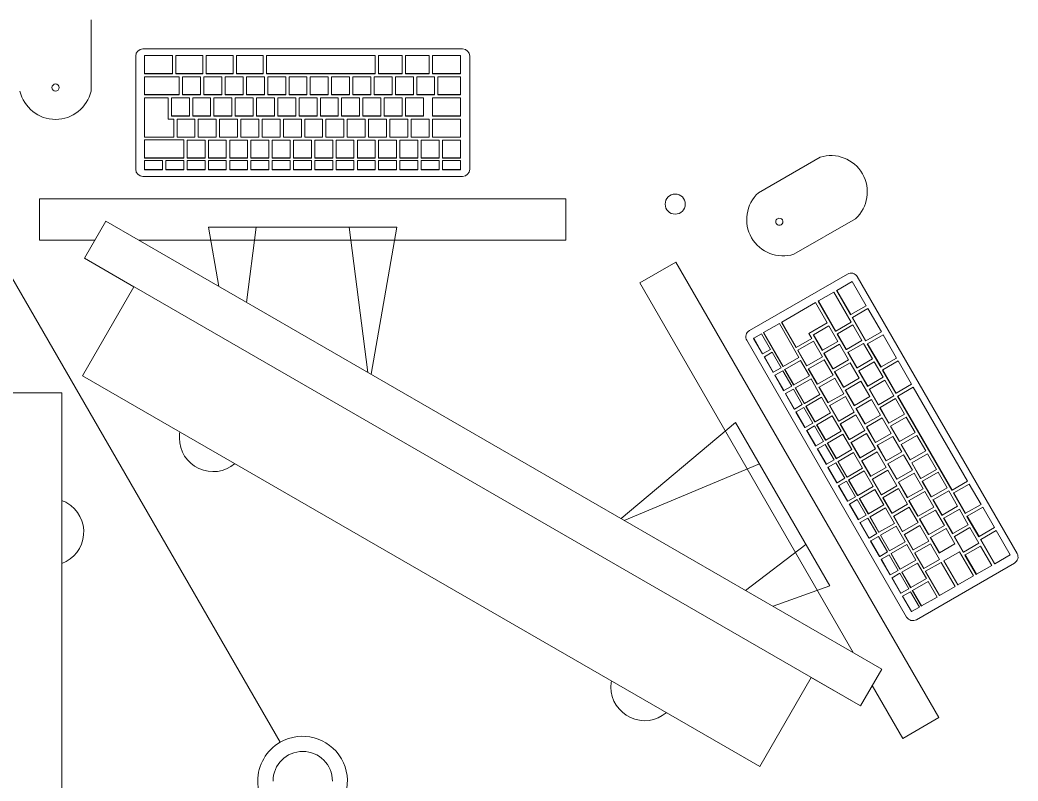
# Model space of a CAD drawing. Header units: millimetres. Extents: x 155927 to 326028, y -36033 to 97293.
# Drawn here: x 185258 to 186149, y 18002 to 18682 of the extents above; entities that cross this region are included whole.
import ezdxf

# ---------------------------------------------------------------- set-up
doc = ezdxf.new("R2010")
doc.units = ezdxf.units.MM
doc.header["$MEASUREMENT"] = 0
for name, color, linetype, lineweight in [('A-GENM', 8, 'CONTINUOUS', 9), ('E-ELEC-EQPM', 8, 'CONTINUOUS', 9), ('I-FURN', 8, 'CONTINUOUS', 9)]:
    doc.layers.add(name, color=color, linetype=linetype, lineweight=lineweight)

msp = doc.modelspace()

# ---------------------------------------------------------------- linework, layer by layer
at = {"layer": 'A-GENM'}
for p, q in [((185321.51, 18618.48), (185321.51, 18681.98)), ((185653.27, 18656.1), (185367.74, 18656.1)), ((185361.39, 18649.75), (185361.39, 18548.59)), ((185394.27, 18650.11), (185369.27, 18650.11)), ((185369.27, 18650.11), (185369.27, 18634.17)), ((185394.27, 18634.17), (185394.27, 18650.11)), ((185421.27, 18650.11), (185397.27, 18650.11)), ((185397.27, 18650.11), (185397.27, 18634.17)), ((185421.27, 18634.17), (185421.27, 18650.11)), ((185448.27, 18650.11), (185424.27, 18650.11)), ((185424.27, 18650.11), (185424.27, 18634.17)), ((185448.27, 18634.17), (185448.27, 18650.11)), ((185475.27, 18650.11), (185451.27, 18650.11)), ((185451.27, 18650.11), (185451.27, 18634.17)), ((185475.27, 18634.17), (185475.27, 18650.11)), ((185478.27, 18650.11), (185478.27, 18634.17)), ((185575.27, 18650.11), (185478.27, 18650.11)), ((185575.27, 18634.17), (185575.27, 18650.11)), ((185578.27, 18650.11), (185578.27, 18634.17)), ((185599.27, 18650.11), (185578.27, 18650.11)), ((185599.27, 18634.17), (185599.27, 18650.11)), ((185602.27, 18650.11), (185602.27, 18634.17)), ((185623.27, 18650.11), (185602.27, 18650.11)), ((185623.27, 18634.17), (185623.27, 18650.11)), ((185626.27, 18650.11), (185626.27, 18634.17)), ((185651.27, 18650.11), (185626.27, 18650.11)), ((185651.27, 18634.17), (185651.27, 18650.11)), ((185659.62, 18548.59), (185659.62, 18649.75)), ((185369.27, 18634.17), (185394.27, 18634.17)), ((185369.27, 18633.89), (185369.27, 18634.17)), ((185394.27, 18633.89), (185369.27, 18633.89)), ((185369.27, 18631.2), (185369.27, 18615.24)), ((185400.27, 18631.2), (185369.27, 18631.2)), ((185394.27, 18633.89), (185394.27, 18634.17)), ((185397.27, 18634.17), (185421.27, 18634.17)), ((185397.27, 18633.89), (185397.27, 18634.17)), ((185421.27, 18633.89), (185397.27, 18633.89)), ((185400.27, 18615.24), (185400.27, 18631.2)), ((185403.27, 18631.2), (185403.27, 18615.24)), ((185419.27, 18631.2), (185403.27, 18631.2)), ((185419.27, 18615.24), (185419.27, 18631.2)), ((185421.27, 18633.89), (185421.27, 18634.17)), ((185422.27, 18631.2), (185422.27, 18615.24)), ((185438.27, 18631.2), (185422.27, 18631.2)), ((185424.27, 18634.17), (185448.27, 18634.17)), ((185424.27, 18633.89), (185424.27, 18634.17)), ((185448.27, 18633.89), (185424.27, 18633.89)), ((185438.27, 18615.24), (185438.27, 18631.2)), ((185441.27, 18631.2), (185441.27, 18615.24)), ((185457.27, 18631.2), (185441.27, 18631.2)), ((185448.27, 18633.89), (185448.27, 18634.17)), ((185451.27, 18634.17), (185475.27, 18634.17)), ((185451.27, 18633.89), (185451.27, 18634.17)), ((185475.27, 18633.89), (185451.27, 18633.89)), ((185457.27, 18615.24), (185457.27, 18631.2)), ((185460.27, 18631.2), (185460.27, 18615.24)), ((185476.27, 18631.2), (185460.27, 18631.2)), ((185475.27, 18633.89), (185475.27, 18634.17)), ((185476.27, 18615.24), (185476.27, 18631.2)), ((185478.27, 18634.17), (185575.27, 18634.17)), ((185478.27, 18633.89), (185478.27, 18634.17)), ((185575.27, 18633.89), (185478.27, 18633.89)), ((185479.27, 18631.2), (185479.27, 18615.24)), ((185495.27, 18631.2), (185479.27, 18631.2)), ((185495.27, 18615.24), (185495.27, 18631.2)), ((185498.27, 18631.2), (185498.27, 18615.24)), ((185514.27, 18631.2), (185498.27, 18631.2)), ((185514.27, 18615.24), (185514.27, 18631.2)), ((185517.27, 18631.2), (185517.27, 18615.24)), ((185533.27, 18631.2), (185517.27, 18631.2)), ((185533.27, 18615.24), (185533.27, 18631.2)), ((185536.27, 18631.2), (185536.27, 18615.24)), ((185552.27, 18631.2), (185536.27, 18631.2)), ((185552.27, 18615.24), (185552.27, 18631.2)), ((185555.27, 18631.2), (185555.27, 18615.24)), ((185571.27, 18631.2), (185555.27, 18631.2)), ((185571.27, 18615.24), (185571.27, 18631.2)), ((185574.27, 18631.2), (185574.27, 18615.24)), ((185590.27, 18631.2), (185574.27, 18631.2)), ((185575.27, 18633.89), (185575.27, 18634.17)), ((185578.27, 18634.17), (185599.27, 18634.17)), ((185578.27, 18633.89), (185578.27, 18634.17)), ((185599.27, 18633.89), (185578.27, 18633.89)), ((185590.27, 18615.24), (185590.27, 18631.2)), ((185593.27, 18631.2), (185593.27, 18615.24)), ((185609.27, 18631.2), (185593.27, 18631.2)), ((185599.27, 18633.89), (185599.27, 18634.17)), ((185602.27, 18634.17), (185623.27, 18634.17)), ((185602.27, 18633.89), (185602.27, 18634.17)), ((185623.27, 18633.89), (185602.27, 18633.89)), ((185609.27, 18615.24), (185609.27, 18631.2)), ((185612.27, 18631.2), (185612.27, 18615.24)), ((185628.27, 18631.2), (185612.27, 18631.2)), ((185623.27, 18633.89), (185623.27, 18634.17)), ((185626.27, 18634.17), (185651.27, 18634.17)), ((185626.27, 18633.89), (185626.27, 18634.17)), ((185651.27, 18633.89), (185626.27, 18633.89)), ((185628.27, 18615.24), (185628.27, 18631.2)), ((185631.27, 18631.18), (185631.27, 18615.24)), ((185651.27, 18631.18), (185631.27, 18631.18)), ((185651.27, 18633.89), (185651.27, 18634.17)), ((185651.27, 18615.24), (185651.27, 18631.18)), ((185369.27, 18615.24), (185400.27, 18615.24)), ((185369.27, 18614.97), (185369.27, 18615.24)), ((185400.27, 18614.97), (185369.27, 18614.97)), ((185390.27, 18612.28), (185369.27, 18612.28)), ((185369.27, 18612.28), (185369.27, 18577.39)), ((185390.27, 18593.35), (185390.27, 18612.28)), ((185393.27, 18612.28), (185393.27, 18596.32)), ((185409.27, 18612.28), (185393.27, 18612.28)), ((185400.27, 18614.97), (185400.27, 18615.24)), ((185403.27, 18615.24), (185419.27, 18615.24)), ((185403.27, 18614.97), (185403.27, 18615.24)), ((185419.27, 18614.97), (185403.27, 18614.97)), ((185409.27, 18596.32), (185409.27, 18612.28)), ((185412.27, 18612.28), (185412.27, 18596.32)), ((185428.27, 18612.28), (185412.27, 18612.28)), ((185419.27, 18614.97), (185419.27, 18615.24)), ((185422.27, 18615.24), (185438.27, 18615.24)), ((185422.27, 18614.97), (185422.27, 18615.24)), ((185438.27, 18614.97), (185422.27, 18614.97)), ((185428.27, 18596.32), (185428.27, 18612.28)), ((185431.27, 18612.28), (185431.27, 18596.32)), ((185447.27, 18612.28), (185431.27, 18612.28)), ((185438.27, 18614.97), (185438.27, 18615.24)), ((185441.27, 18615.24), (185457.27, 18615.24)), ((185441.27, 18614.97), (185441.27, 18615.24)), ((185457.27, 18614.97), (185441.27, 18614.97)), ((185447.27, 18596.32), (185447.27, 18612.28)), ((185450.27, 18612.28), (185450.27, 18596.32)), ((185466.27, 18612.28), (185450.27, 18612.28)), ((185457.27, 18614.97), (185457.27, 18615.24)), ((185460.27, 18615.24), (185476.27, 18615.24)), ((185460.27, 18614.97), (185460.27, 18615.24)), ((185476.27, 18614.97), (185460.27, 18614.97)), ((185466.27, 18596.32), (185466.27, 18612.28)), ((185469.27, 18612.28), (185469.27, 18596.32)), ((185485.27, 18612.28), (185469.27, 18612.28)), ((185476.27, 18614.97), (185476.27, 18615.24)), ((185479.27, 18615.24), (185495.27, 18615.24)), ((185479.27, 18614.97), (185479.27, 18615.24)), ((185495.27, 18614.97), (185479.27, 18614.97)), ((185485.27, 18596.32), (185485.27, 18612.28)), ((185488.27, 18612.28), (185488.27, 18596.32)), ((185504.27, 18612.28), (185488.27, 18612.28)), ((185495.27, 18614.97), (185495.27, 18615.24)), ((185498.27, 18615.24), (185514.27, 18615.24)), ((185498.27, 18614.97), (185498.27, 18615.24)), ((185514.27, 18614.97), (185498.27, 18614.97)), ((185504.27, 18596.32), (185504.27, 18612.28)), ((185507.27, 18612.28), (185507.27, 18596.32)), ((185523.27, 18612.28), (185507.27, 18612.28)), ((185514.27, 18614.97), (185514.27, 18615.24)), ((185517.27, 18615.24), (185533.27, 18615.24)), ((185517.27, 18614.97), (185517.27, 18615.24)), ((185533.27, 18614.97), (185517.27, 18614.97)), ((185523.27, 18596.32), (185523.27, 18612.28)), ((185526.27, 18612.28), (185526.27, 18596.32)), ((185542.27, 18612.28), (185526.27, 18612.28)), ((185533.27, 18614.97), (185533.27, 18615.24)), ((185536.27, 18615.24), (185552.27, 18615.24)), ((185536.27, 18614.97), (185536.27, 18615.24)), ((185552.27, 18614.97), (185536.27, 18614.97)), ((185542.27, 18596.32), (185542.27, 18612.28)), ((185545.27, 18612.28), (185545.27, 18596.32)), ((185561.27, 18612.28), (185545.27, 18612.28)), ((185552.27, 18614.97), (185552.27, 18615.24)), ((185555.27, 18615.24), (185571.27, 18615.24)), ((185555.27, 18614.97), (185555.27, 18615.24)), ((185571.27, 18614.97), (185555.27, 18614.97)), ((185561.27, 18596.32), (185561.27, 18612.28)), ((185564.27, 18612.28), (185564.27, 18596.32)), ((185580.27, 18612.28), (185564.27, 18612.28)), ((185571.27, 18614.97), (185571.27, 18615.24)), ((185574.27, 18615.24), (185590.27, 18615.24)), ((185574.27, 18614.97), (185574.27, 18615.24)), ((185590.27, 18614.97), (185574.27, 18614.97)), ((185580.27, 18596.32), (185580.27, 18612.28)), ((185583.27, 18612.28), (185583.27, 18596.32)), ((185599.27, 18612.28), (185583.27, 18612.28)), ((185590.27, 18614.97), (185590.27, 18615.24)), ((185593.27, 18615.24), (185609.27, 18615.24)), ((185593.27, 18614.97), (185593.27, 18615.24)), ((185609.27, 18614.97), (185593.27, 18614.97)), ((185599.27, 18596.32), (185599.27, 18612.28)), ((185602.27, 18612.28), (185602.27, 18596.32)), ((185618.27, 18612.28), (185602.27, 18612.28)), ((185609.27, 18614.97), (185609.27, 18615.24)), ((185612.27, 18615.24), (185628.27, 18615.24)), ((185612.27, 18614.97), (185612.27, 18615.24)), ((185628.27, 18614.97), (185612.27, 18614.97)), ((185618.27, 18596.32), (185618.27, 18612.28)), ((185626.27, 18612.26), (185626.27, 18596.32)), ((185651.27, 18612.26), (185626.27, 18612.26)), ((185628.27, 18614.97), (185628.27, 18615.24)), ((185631.27, 18615.24), (185651.27, 18615.24)), ((185631.27, 18614.97), (185631.27, 18615.24)), ((185651.27, 18614.97), (185631.27, 18614.97)), ((185651.27, 18614.97), (185651.27, 18615.24)), ((185651.27, 18596.32), (185651.27, 18612.26)), ((185395.27, 18593.35), (185390.27, 18593.35)), ((185393.27, 18596.32), (185409.27, 18596.32)), ((185393.27, 18596.04), (185393.27, 18596.32)), ((185409.27, 18596.04), (185393.27, 18596.04)), ((185395.27, 18577.39), (185395.27, 18593.35)), ((185398.27, 18593.35), (185398.27, 18577.39)), ((185414.27, 18593.35), (185398.27, 18593.35)), ((185409.27, 18596.04), (185409.27, 18596.32)), ((185412.27, 18596.32), (185428.27, 18596.32)), ((185412.27, 18596.04), (185412.27, 18596.32)), ((185428.27, 18596.04), (185412.27, 18596.04)), ((185414.27, 18577.39), (185414.27, 18593.35)), ((185417.27, 18593.35), (185417.27, 18577.39)), ((185433.27, 18593.35), (185417.27, 18593.35)), ((185428.27, 18596.04), (185428.27, 18596.32)), ((185431.27, 18596.32), (185447.27, 18596.32)), ((185431.27, 18596.04), (185431.27, 18596.32)), ((185447.27, 18596.04), (185431.27, 18596.04)), ((185433.27, 18577.39), (185433.27, 18593.35)), ((185436.27, 18593.35), (185436.27, 18577.39)), ((185452.27, 18593.35), (185436.27, 18593.35)), ((185447.27, 18596.04), (185447.27, 18596.32)), ((185450.27, 18596.32), (185466.27, 18596.32)), ((185450.27, 18596.04), (185450.27, 18596.32)), ((185466.27, 18596.04), (185450.27, 18596.04)), ((185452.27, 18577.39), (185452.27, 18593.35)), ((185455.27, 18593.35), (185455.27, 18577.39)), ((185471.27, 18593.35), (185455.27, 18593.35)), ((185466.27, 18596.04), (185466.27, 18596.32)), ((185469.27, 18596.32), (185485.27, 18596.32)), ((185469.27, 18596.04), (185469.27, 18596.32)), ((185485.27, 18596.04), (185469.27, 18596.04)), ((185471.27, 18577.39), (185471.27, 18593.35)), ((185474.27, 18593.35), (185474.27, 18577.39)), ((185490.27, 18593.35), (185474.27, 18593.35)), ((185485.27, 18596.04), (185485.27, 18596.32)), ((185488.27, 18596.32), (185504.27, 18596.32)), ((185488.27, 18596.04), (185488.27, 18596.32)), ((185504.27, 18596.04), (185488.27, 18596.04)), ((185490.27, 18577.39), (185490.27, 18593.35)), ((185493.27, 18593.35), (185493.27, 18577.39)), ((185509.27, 18593.35), (185493.27, 18593.35)), ((185504.27, 18596.04), (185504.27, 18596.32)), ((185507.27, 18596.32), (185523.27, 18596.32)), ((185507.27, 18596.04), (185507.27, 18596.32)), ((185523.27, 18596.04), (185507.27, 18596.04)), ((185509.27, 18577.39), (185509.27, 18593.35)), ((185512.27, 18593.35), (185512.27, 18577.39)), ((185528.27, 18593.35), (185512.27, 18593.35)), ((185523.27, 18596.04), (185523.27, 18596.32)), ((185526.27, 18596.32), (185542.27, 18596.32)), ((185526.27, 18596.04), (185526.27, 18596.32)), ((185542.27, 18596.04), (185526.27, 18596.04)), ((185528.27, 18577.39), (185528.27, 18593.35)), ((185531.27, 18593.35), (185531.27, 18577.39)), ((185547.27, 18593.35), (185531.27, 18593.35)), ((185542.27, 18596.04), (185542.27, 18596.32)), ((185545.27, 18596.32), (185561.27, 18596.32)), ((185545.27, 18596.04), (185545.27, 18596.32)), ((185561.27, 18596.04), (185545.27, 18596.04)), ((185547.27, 18577.39), (185547.27, 18593.35)), ((185550.27, 18593.35), (185550.27, 18577.39)), ((185566.27, 18593.35), (185550.27, 18593.35)), ((185561.27, 18596.04), (185561.27, 18596.32)), ((185564.27, 18596.32), (185580.27, 18596.32)), ((185564.27, 18596.04), (185564.27, 18596.32)), ((185580.27, 18596.04), (185564.27, 18596.04)), ((185566.27, 18577.39), (185566.27, 18593.35)), ((185569.27, 18593.35), (185569.27, 18577.39)), ((185585.27, 18593.35), (185569.27, 18593.35)), ((185580.27, 18596.04), (185580.27, 18596.32)), ((185583.27, 18596.32), (185599.27, 18596.32)), ((185583.27, 18596.04), (185583.27, 18596.32)), ((185599.27, 18596.04), (185583.27, 18596.04)), ((185585.27, 18577.39), (185585.27, 18593.35)), ((185588.27, 18593.35), (185588.27, 18577.39)), ((185604.27, 18593.35), (185588.27, 18593.35)), ((185599.27, 18596.04), (185599.27, 18596.32)), ((185602.27, 18596.32), (185618.27, 18596.32)), ((185602.27, 18596.04), (185602.27, 18596.32)), ((185618.27, 18596.04), (185602.27, 18596.04)), ((185604.27, 18577.39), (185604.27, 18593.35)), ((185607.27, 18593.35), (185607.27, 18577.39)), ((185623.27, 18593.35), (185607.27, 18593.35)), ((185618.27, 18596.04), (185618.27, 18596.32)), ((185623.27, 18577.39), (185623.27, 18593.35)), ((185626.27, 18596.32), (185651.27, 18596.32)), ((185626.27, 18596.04), (185626.27, 18596.32)), ((185651.27, 18596.04), (185626.27, 18596.04)), ((185626.27, 18593.33), (185626.27, 18577.39)), ((185651.27, 18593.33), (185626.27, 18593.33)), ((185651.27, 18596.04), (185651.27, 18596.32)), ((185651.27, 18577.39), (185651.27, 18593.33)), ((185369.27, 18577.39), (185395.27, 18577.39)), ((185369.27, 18577.11), (185369.27, 18577.39)), ((185395.27, 18577.11), (185369.27, 18577.11)), ((185404.27, 18574.98), (185369.27, 18574.98)), ((185369.27, 18574.98), (185369.27, 18558.74)), ((185395.27, 18577.11), (185395.27, 18577.39)), ((185398.27, 18577.39), (185414.27, 18577.39)), ((185398.27, 18577.11), (185398.27, 18577.39)), ((185414.27, 18577.11), (185398.27, 18577.11)), ((185404.27, 18558.74), (185404.27, 18574.98)), ((185407.27, 18574.7), (185407.27, 18558.74)), ((185423.27, 18574.7), (185407.27, 18574.7)), ((185414.27, 18577.11), (185414.27, 18577.39)), ((185417.27, 18577.39), (185433.27, 18577.39)), ((185417.27, 18577.11), (185417.27, 18577.39)), ((185433.27, 18577.11), (185417.27, 18577.11)), ((185423.27, 18558.74), (185423.27, 18574.7)), ((185426.27, 18574.7), (185426.27, 18558.74)), ((185442.27, 18574.7), (185426.27, 18574.7)), ((185433.27, 18577.11), (185433.27, 18577.39)), ((185436.27, 18577.39), (185452.27, 18577.39)), ((185436.27, 18577.11), (185436.27, 18577.39)), ((185452.27, 18577.11), (185436.27, 18577.11)), ((185442.27, 18558.74), (185442.27, 18574.7)), ((185445.27, 18574.7), (185445.27, 18558.74)), ((185461.27, 18574.7), (185445.27, 18574.7)), ((185452.27, 18577.11), (185452.27, 18577.39)), ((185455.27, 18577.39), (185471.27, 18577.39)), ((185455.27, 18577.11), (185455.27, 18577.39)), ((185471.27, 18577.11), (185455.27, 18577.11)), ((185461.27, 18558.74), (185461.27, 18574.7)), ((185464.27, 18574.7), (185464.27, 18558.74)), ((185480.27, 18574.7), (185464.27, 18574.7)), ((185471.27, 18577.11), (185471.27, 18577.39)), ((185474.27, 18577.39), (185490.27, 18577.39)), ((185474.27, 18577.11), (185474.27, 18577.39)), ((185490.27, 18577.11), (185474.27, 18577.11)), ((185480.27, 18558.74), (185480.27, 18574.7)), ((185483.27, 18574.7), (185483.27, 18558.74)), ((185499.27, 18574.7), (185483.27, 18574.7)), ((185490.27, 18577.11), (185490.27, 18577.39)), ((185493.27, 18577.39), (185509.27, 18577.39)), ((185493.27, 18577.11), (185493.27, 18577.39)), ((185509.27, 18577.11), (185493.27, 18577.11)), ((185499.27, 18558.74), (185499.27, 18574.7)), ((185502.27, 18574.7), (185502.27, 18558.74)), ((185518.27, 18574.7), (185502.27, 18574.7)), ((185509.27, 18577.11), (185509.27, 18577.39)), ((185512.27, 18577.39), (185528.27, 18577.39)), ((185512.27, 18577.11), (185512.27, 18577.39)), ((185528.27, 18577.11), (185512.27, 18577.11)), ((185518.27, 18558.74), (185518.27, 18574.7)), ((185521.27, 18574.7), (185521.27, 18558.74)), ((185537.27, 18574.7), (185521.27, 18574.7)), ((185528.27, 18577.11), (185528.27, 18577.39)), ((185531.27, 18577.39), (185547.27, 18577.39)), ((185531.27, 18577.11), (185531.27, 18577.39)), ((185547.27, 18577.11), (185531.27, 18577.11)), ((185537.27, 18558.74), (185537.27, 18574.7)), ((185540.27, 18574.7), (185540.27, 18558.74)), ((185556.27, 18574.7), (185540.27, 18574.7)), ((185547.27, 18577.11), (185547.27, 18577.39)), ((185550.27, 18577.39), (185566.27, 18577.39)), ((185550.27, 18577.11), (185550.27, 18577.39)), ((185566.27, 18577.11), (185550.27, 18577.11)), ((185556.27, 18558.74), (185556.27, 18574.7)), ((185559.27, 18574.7), (185559.27, 18558.74)), ((185575.27, 18574.7), (185559.27, 18574.7)), ((185566.27, 18577.11), (185566.27, 18577.39)), ((185569.27, 18577.39), (185585.27, 18577.39)), ((185569.27, 18577.11), (185569.27, 18577.39)), ((185585.27, 18577.11), (185569.27, 18577.11)), ((185575.27, 18558.74), (185575.27, 18574.7)), ((185578.27, 18574.7), (185578.27, 18558.74)), ((185594.27, 18574.7), (185578.27, 18574.7)), ((185585.27, 18577.11), (185585.27, 18577.39)), ((185588.27, 18577.39), (185604.27, 18577.39)), ((185588.27, 18577.11), (185588.27, 18577.39)), ((185604.27, 18577.11), (185588.27, 18577.11)), ((185594.27, 18558.74), (185594.27, 18574.7)), ((185597.27, 18574.7), (185597.27, 18558.74)), ((185613.27, 18574.7), (185597.27, 18574.7)), ((185604.27, 18577.11), (185604.27, 18577.39)), ((185607.27, 18577.39), (185623.27, 18577.39)), ((185607.27, 18577.11), (185607.27, 18577.39)), ((185623.27, 18577.11), (185607.27, 18577.11)), ((185613.27, 18558.74), (185613.27, 18574.7)), ((185616.27, 18574.7), (185616.27, 18558.74)), ((185632.27, 18574.7), (185616.27, 18574.7)), ((185623.27, 18577.11), (185623.27, 18577.39)), ((185626.27, 18577.39), (185651.27, 18577.39)), ((185626.27, 18577.11), (185626.27, 18577.39)), ((185651.27, 18577.11), (185626.27, 18577.11)), ((185632.27, 18558.74), (185632.27, 18574.7)), ((185635.27, 18574.7), (185635.27, 18558.74)), ((185651.27, 18574.7), (185635.27, 18574.7)), ((185651.27, 18577.11), (185651.27, 18577.39)), ((185651.27, 18558.74), (185651.27, 18574.7)), ((185369.27, 18558.74), (185404.27, 18558.74)), ((185369.27, 18558.46), (185369.27, 18558.74)), ((185404.27, 18558.46), (185369.27, 18558.46)), ((185369.27, 18556.48), (185369.27, 18548.5)), ((185385.27, 18556.48), (185369.27, 18556.48)), ((185385.27, 18548.5), (185385.27, 18556.48)), ((185388.27, 18556.48), (185388.27, 18548.5)), ((185404.27, 18556.48), (185388.27, 18556.48)), ((185404.27, 18558.46), (185404.27, 18558.74)), ((185404.27, 18548.5), (185404.27, 18556.48)), ((185407.27, 18558.74), (185423.27, 18558.74)), ((185407.27, 18558.46), (185407.27, 18558.74)), ((185423.27, 18558.46), (185407.27, 18558.46)), ((185407.27, 18556.48), (185407.27, 18548.5)), ((185423.27, 18556.48), (185407.27, 18556.48)), ((185423.27, 18558.46), (185423.27, 18558.74)), ((185423.27, 18548.5), (185423.27, 18556.48)), ((185426.27, 18558.74), (185442.27, 18558.74)), ((185426.27, 18558.46), (185426.27, 18558.74)), ((185442.27, 18558.46), (185426.27, 18558.46)), ((185426.27, 18556.48), (185426.27, 18548.5)), ((185442.27, 18556.48), (185426.27, 18556.48)), ((185442.27, 18558.46), (185442.27, 18558.74)), ((185442.27, 18548.5), (185442.27, 18556.48)), ((185445.27, 18558.74), (185461.27, 18558.74)), ((185445.27, 18558.46), (185445.27, 18558.74)), ((185461.27, 18558.46), (185445.27, 18558.46)), ((185445.27, 18556.48), (185445.27, 18548.5)), ((185461.27, 18556.48), (185445.27, 18556.48)), ((185461.27, 18558.46), (185461.27, 18558.74)), ((185461.27, 18548.5), (185461.27, 18556.48)), ((185464.27, 18558.74), (185480.27, 18558.74)), ((185464.27, 18558.46), (185464.27, 18558.74)), ((185480.27, 18558.46), (185464.27, 18558.46)), ((185464.27, 18556.48), (185464.27, 18548.5)), ((185480.27, 18556.48), (185464.27, 18556.48)), ((185480.27, 18558.46), (185480.27, 18558.74)), ((185480.27, 18548.5), (185480.27, 18556.48)), ((185483.27, 18558.74), (185499.27, 18558.74)), ((185483.27, 18558.46), (185483.27, 18558.74)), ((185499.27, 18558.46), (185483.27, 18558.46)), ((185483.27, 18556.48), (185483.27, 18548.5)), ((185499.27, 18556.48), (185483.27, 18556.48)), ((185499.27, 18558.46), (185499.27, 18558.74)), ((185499.27, 18548.5), (185499.27, 18556.48)), ((185502.27, 18558.74), (185518.27, 18558.74)), ((185502.27, 18558.46), (185502.27, 18558.74)), ((185518.27, 18558.46), (185502.27, 18558.46)), ((185502.27, 18556.48), (185502.27, 18548.5)), ((185518.27, 18556.48), (185502.27, 18556.48)), ((185518.27, 18558.46), (185518.27, 18558.74)), ((185518.27, 18548.5), (185518.27, 18556.48)), ((185521.27, 18558.74), (185537.27, 18558.74)), ((185521.27, 18558.46), (185521.27, 18558.74)), ((185537.27, 18558.46), (185521.27, 18558.46)), ((185521.27, 18556.48), (185521.27, 18548.5)), ((185537.27, 18556.48), (185521.27, 18556.48)), ((185537.27, 18558.46), (185537.27, 18558.74)), ((185537.27, 18548.5), (185537.27, 18556.48)), ((185540.27, 18558.74), (185556.27, 18558.74)), ((185540.27, 18558.46), (185540.27, 18558.74)), ((185556.27, 18558.46), (185540.27, 18558.46)), ((185540.27, 18556.48), (185540.27, 18548.5)), ((185556.27, 18556.48), (185540.27, 18556.48)), ((185556.27, 18558.46), (185556.27, 18558.74)), ((185556.27, 18548.5), (185556.27, 18556.48)), ((185559.27, 18558.74), (185575.27, 18558.74)), ((185559.27, 18558.46), (185559.27, 18558.74)), ((185575.27, 18558.46), (185559.27, 18558.46)), ((185559.27, 18556.48), (185559.27, 18548.5)), ((185575.27, 18556.48), (185559.27, 18556.48)), ((185575.27, 18558.46), (185575.27, 18558.74)), ((185575.27, 18548.5), (185575.27, 18556.48)), ((185578.27, 18558.74), (185594.27, 18558.74)), ((185578.27, 18558.46), (185578.27, 18558.74)), ((185594.27, 18558.46), (185578.27, 18558.46)), ((185578.27, 18556.48), (185578.27, 18548.5)), ((185594.27, 18556.48), (185578.27, 18556.48)), ((185594.27, 18558.46), (185594.27, 18558.74)), ((185594.27, 18548.5), (185594.27, 18556.48)), ((185597.27, 18558.74), (185613.27, 18558.74)), ((185597.27, 18558.46), (185597.27, 18558.74)), ((185613.27, 18558.46), (185597.27, 18558.46)), ((185597.27, 18556.48), (185597.27, 18548.5)), ((185613.27, 18556.48), (185597.27, 18556.48)), ((185613.27, 18558.46), (185613.27, 18558.74)), ((185613.27, 18548.5), (185613.27, 18556.48)), ((185616.27, 18558.74), (185632.27, 18558.74)), ((185616.27, 18558.46), (185616.27, 18558.74)), ((185632.27, 18558.46), (185616.27, 18558.46)), ((185616.27, 18556.48), (185616.27, 18548.5)), ((185632.27, 18556.48), (185616.27, 18556.48)), ((185632.27, 18558.46), (185632.27, 18558.74)), ((185632.27, 18548.5), (185632.27, 18556.48)), ((185635.27, 18558.74), (185651.27, 18558.74)), ((185635.27, 18558.46), (185635.27, 18558.74)), ((185651.27, 18558.46), (185635.27, 18558.46)), ((185635.27, 18556.48), (185635.27, 18548.5)), ((185651.27, 18556.48), (185635.27, 18556.48)), ((185651.27, 18558.46), (185651.27, 18558.74)), ((185651.27, 18548.5), (185651.27, 18556.48)), ((185972.41, 18559.36), (185917.41, 18527.61)), ((185369.27, 18548.5), (185385.27, 18548.5)), ((185369.27, 18548.22), (185369.27, 18548.5)), ((185385.27, 18548.22), (185369.27, 18548.22)), ((185385.27, 18548.22), (185385.27, 18548.5)), ((185388.27, 18548.5), (185404.27, 18548.5)), ((185388.27, 18548.22), (185388.27, 18548.5)), ((185404.27, 18548.22), (185388.27, 18548.22)), ((185404.27, 18548.22), (185404.27, 18548.5)), ((185407.27, 18548.5), (185423.27, 18548.5)), ((185407.27, 18548.22), (185407.27, 18548.5)), ((185423.27, 18548.22), (185407.27, 18548.22)), ((185423.27, 18548.22), (185423.27, 18548.5)), ((185426.27, 18548.5), (185442.27, 18548.5)), ((185426.27, 18548.22), (185426.27, 18548.5)), ((185442.27, 18548.22), (185426.27, 18548.22)), ((185442.27, 18548.22), (185442.27, 18548.5)), ((185445.27, 18548.5), (185461.27, 18548.5)), ((185445.27, 18548.22), (185445.27, 18548.5)), ((185461.27, 18548.22), (185445.27, 18548.22)), ((185461.27, 18548.22), (185461.27, 18548.5)), ((185464.27, 18548.5), (185480.27, 18548.5)), ((185464.27, 18548.22), (185464.27, 18548.5)), ((185480.27, 18548.22), (185464.27, 18548.22)), ((185480.27, 18548.22), (185480.27, 18548.5)), ((185483.27, 18548.5), (185499.27, 18548.5)), ((185483.27, 18548.22), (185483.27, 18548.5)), ((185499.27, 18548.22), (185483.27, 18548.22)), ((185499.27, 18548.22), (185499.27, 18548.5)), ((185502.27, 18548.5), (185518.27, 18548.5)), ((185502.27, 18548.22), (185502.27, 18548.5)), ((185518.27, 18548.22), (185502.27, 18548.22)), ((185518.27, 18548.22), (185518.27, 18548.5)), ((185521.27, 18548.5), (185537.27, 18548.5)), ((185521.27, 18548.22), (185521.27, 18548.5)), ((185537.27, 18548.22), (185521.27, 18548.22)), ((185537.27, 18548.22), (185537.27, 18548.5)), ((185540.27, 18548.5), (185556.27, 18548.5)), ((185540.27, 18548.22), (185540.27, 18548.5)), ((185556.27, 18548.22), (185540.27, 18548.22)), ((185556.27, 18548.22), (185556.27, 18548.5)), ((185559.27, 18548.5), (185575.27, 18548.5)), ((185559.27, 18548.22), (185559.27, 18548.5)), ((185575.27, 18548.22), (185559.27, 18548.22)), ((185575.27, 18548.22), (185575.27, 18548.5)), ((185578.27, 18548.5), (185594.27, 18548.5)), ((185578.27, 18548.22), (185578.27, 18548.5)), ((185594.27, 18548.22), (185578.27, 18548.22)), ((185594.27, 18548.22), (185594.27, 18548.5)), ((185597.27, 18548.5), (185613.27, 18548.5)), ((185597.27, 18548.22), (185597.27, 18548.5)), ((185613.27, 18548.22), (185597.27, 18548.22)), ((185613.27, 18548.22), (185613.27, 18548.5)), ((185616.27, 18548.5), (185632.27, 18548.5)), ((185616.27, 18548.22), (185616.27, 18548.5)), ((185632.27, 18548.22), (185616.27, 18548.22)), ((185632.27, 18548.22), (185632.27, 18548.5)), ((185635.27, 18548.5), (185651.27, 18548.5)), ((185635.27, 18548.22), (185635.27, 18548.5)), ((185651.27, 18548.22), (185635.27, 18548.22)), ((185651.27, 18548.22), (185651.27, 18548.5)), ((185367.74, 18542.24), (185653.27, 18542.24)), ((185949.16, 18472.62), (186004.16, 18504.37)), ((185996.93, 18455.01), (185909.31, 18404.43)), ((186001.18, 18448.36), (185987.38, 18440.39)), ((186013.68, 18426.71), (186001.18, 18448.36)), ((186148.37, 18205.4), (186005.6, 18452.69)), ((185987.14, 18440.25), (185987.38, 18440.39)), ((185999.64, 18418.6), (185987.14, 18440.25)), ((185987.38, 18440.39), (185999.88, 18418.74)), ((185970.75, 18430.79), (185970.98, 18430.93)), ((185986.25, 18403.94), (185970.75, 18430.79)), ((185984.81, 18438.91), (185970.98, 18430.93)), ((185970.98, 18430.93), (185986.48, 18404.08)), ((186000.31, 18412.06), (185984.81, 18438.91)), ((185968.42, 18429.44), (185938.2, 18412)), ((185978.92, 18411.26), (185968.42, 18429.44)), ((185999.88, 18418.74), (186013.68, 18426.71)), ((186015.18, 18424.11), (186001.38, 18416.14)), ((186027.18, 18403.33), (186015.18, 18424.11)), ((185999.64, 18418.6), (185999.88, 18418.74)), ((186001.14, 18416), (186001.38, 18416.14)), ((186013.14, 18395.22), (186001.14, 18416)), ((186001.38, 18416.14), (186013.38, 18395.36)), ((185936.11, 18410.79), (185922.05, 18402.67)), ((185953.61, 18380.48), (185936.11, 18410.79)), ((185937.96, 18411.86), (185938.2, 18412)), ((185950.96, 18389.35), (185937.96, 18411.86)), ((185938.2, 18412), (185951.2, 18389.48)), ((185962.52, 18401.79), (185978.92, 18411.26)), ((185980.42, 18408.66), (185966.59, 18400.68)), ((185988.42, 18394.8), (185980.42, 18408.66)), ((185986.25, 18403.94), (185986.48, 18404.08)), ((185986.48, 18404.08), (186000.31, 18412.06)), ((186001.81, 18409.46), (185987.98, 18401.48)), ((186009.81, 18395.61), (186001.81, 18409.46)), ((185906.99, 18395.75), (186049.76, 18148.47)), ((185912.94, 18397.42), (185913.18, 18397.56)), ((185920.94, 18383.56), (185912.94, 18397.42)), ((185920.09, 18401.55), (185913.18, 18397.56)), ((185913.18, 18397.56), (185921.18, 18383.7)), ((185928.09, 18387.69), (185920.09, 18401.55)), ((185921.81, 18402.54), (185922.05, 18402.67)), ((185939.31, 18372.23), (185921.81, 18402.54)), ((185922.05, 18402.67), (185939.55, 18372.36)), ((185951.2, 18389.48), (185965.02, 18397.46)), ((185966.52, 18394.87), (185952.7, 18386.89)), ((185965.02, 18397.46), (185962.52, 18401.79)), ((185966.35, 18400.54), (185966.59, 18400.68)), ((185974.35, 18386.68), (185966.35, 18400.54)), ((185974.52, 18381.01), (185966.52, 18394.87)), ((185966.59, 18400.68), (185974.59, 18386.82)), ((185974.59, 18386.82), (185988.42, 18394.8)), ((185987.75, 18401.34), (185987.98, 18401.48)), ((185995.75, 18387.49), (185987.75, 18401.34)), ((185987.98, 18401.48), (185995.98, 18387.63)), ((185995.98, 18387.63), (186009.81, 18395.61)), ((186013.14, 18395.22), (186013.38, 18395.36)), ((186013.38, 18395.36), (186027.18, 18403.33)), ((186028.68, 18400.73), (186014.88, 18392.76)), ((186040.68, 18379.95), (186028.68, 18400.73)), ((185921.18, 18383.7), (185928.09, 18387.69)), ((185950.96, 18389.35), (185951.2, 18389.48)), ((185952.46, 18386.75), (185952.7, 18386.89)), ((185960.46, 18372.89), (185952.46, 18386.75)), ((185952.7, 18386.89), (185960.7, 18373.03)), ((185974.35, 18386.68), (185974.59, 18386.82)), ((185989.92, 18392.21), (185976.09, 18384.22)), ((185997.92, 18378.35), (185989.92, 18392.21)), ((185995.75, 18387.49), (185995.98, 18387.63)), ((186011.31, 18393.01), (185997.48, 18385.03)), ((186019.31, 18379.15), (186011.31, 18393.01)), ((186014.64, 18392.62), (186014.88, 18392.76)), ((186026.64, 18371.84), (186014.64, 18392.62)), ((186014.88, 18392.76), (186026.88, 18371.98)), ((185920.94, 18383.56), (185921.18, 18383.7)), ((185922.44, 18380.96), (185922.68, 18381.1)), ((185930.44, 18367.11), (185922.44, 18380.96)), ((185929.59, 18385.09), (185922.68, 18381.1)), ((185922.68, 18381.1), (185930.68, 18367.24)), ((185937.59, 18371.24), (185929.59, 18385.09)), ((185939.55, 18372.36), (185953.61, 18380.48)), ((185954.87, 18377.75), (185941.05, 18369.77)), ((185962.87, 18363.89), (185954.87, 18377.75)), ((185960.7, 18373.03), (185974.52, 18381.01)), ((185976.02, 18378.41), (185962.2, 18370.43)), ((185975.85, 18384.09), (185976.09, 18384.22)), ((185983.85, 18370.23), (185975.85, 18384.09)), ((185984.02, 18364.55), (185976.02, 18378.41)), ((185976.09, 18384.22), (185984.09, 18370.37)), ((185984.09, 18370.37), (185997.92, 18378.35)), ((185997.25, 18384.89), (185997.48, 18385.03)), ((186005.25, 18371.03), (185997.25, 18384.89)), ((185997.48, 18385.03), (186005.48, 18371.17)), ((186005.48, 18371.17), (186019.31, 18379.15)), ((186026.88, 18371.98), (186040.68, 18379.95)), ((186042.18, 18377.35), (186028.38, 18369.38)), ((186054.18, 18356.56), (186042.18, 18377.35)), ((185930.68, 18367.24), (185937.59, 18371.24)), ((185939.09, 18368.64), (185932.18, 18364.65)), ((185947.09, 18354.78), (185939.09, 18368.64)), ((185939.31, 18372.23), (185939.55, 18372.36)), ((185940.81, 18369.63), (185941.05, 18369.77)), ((185948.81, 18355.77), (185940.81, 18369.63)), ((185941.05, 18369.77), (185949.05, 18355.91)), ((185960.46, 18372.89), (185960.7, 18373.03)), ((185961.96, 18370.29), (185962.2, 18370.43)), ((185969.96, 18356.44), (185961.96, 18370.29)), ((185962.2, 18370.43), (185970.2, 18356.57)), ((185983.85, 18370.23), (185984.09, 18370.37)), ((185985.35, 18367.63), (185985.59, 18367.77)), ((185999.42, 18375.75), (185985.59, 18367.77)), ((185985.59, 18367.77), (185993.59, 18353.91)), ((186007.42, 18361.89), (185999.42, 18375.75)), ((186005.25, 18371.03), (186005.48, 18371.17)), ((186006.75, 18368.44), (186006.98, 18368.57)), ((186014.75, 18354.58), (186006.75, 18368.44)), ((186020.81, 18376.55), (186006.98, 18368.57)), ((186006.98, 18368.57), (186014.98, 18354.72)), ((186028.81, 18362.7), (186020.81, 18376.55)), ((186026.64, 18371.84), (186026.88, 18371.98)), ((186028.14, 18369.24), (186028.38, 18369.38)), ((186040.14, 18348.45), (186028.14, 18369.24)), ((186028.38, 18369.38), (186040.38, 18348.59)), ((185930.44, 18367.11), (185930.68, 18367.24)), ((185931.94, 18364.51), (185932.18, 18364.65)), ((185939.94, 18350.65), (185931.94, 18364.51)), ((185932.18, 18364.65), (185940.18, 18350.79)), ((185949.05, 18355.91), (185962.87, 18363.89)), ((185964.37, 18361.29), (185950.55, 18353.31)), ((185972.37, 18347.44), (185964.37, 18361.29)), ((185970.2, 18356.57), (185984.02, 18364.55)), ((185985.52, 18361.96), (185971.7, 18353.98)), ((185993.35, 18353.78), (185985.35, 18367.63)), ((185993.52, 18348.1), (185985.52, 18361.96)), ((185993.59, 18353.91), (186007.42, 18361.89)), ((186008.92, 18359.3), (185995.09, 18351.32)), ((186016.92, 18345.44), (186008.92, 18359.3)), ((186014.98, 18354.72), (186028.81, 18362.7)), ((186030.31, 18360.1), (186016.48, 18352.12)), ((186038.31, 18346.24), (186030.31, 18360.1)), ((185939.94, 18350.65), (185940.18, 18350.79)), ((185940.18, 18350.79), (185947.09, 18354.78)), ((185948.59, 18352.18), (185941.68, 18348.19)), ((185956.59, 18338.33), (185948.59, 18352.18)), ((185948.81, 18355.77), (185949.05, 18355.91)), ((185950.31, 18353.17), (185950.55, 18353.31)), ((185958.31, 18339.32), (185950.31, 18353.17)), ((185950.55, 18353.31), (185958.55, 18339.45)), ((185969.96, 18356.44), (185970.2, 18356.57)), ((185971.46, 18353.84), (185971.7, 18353.98)), ((185979.46, 18339.98), (185971.46, 18353.84)), ((185971.7, 18353.98), (185979.7, 18340.12)), ((185993.35, 18353.78), (185993.59, 18353.91)), ((185994.85, 18351.18), (185995.09, 18351.32)), ((186002.85, 18337.32), (185994.85, 18351.18)), ((185995.09, 18351.32), (186003.09, 18337.46)), ((186014.75, 18354.58), (186014.98, 18354.72)), ((186016.25, 18351.98), (186016.48, 18352.12)), ((186024.25, 18338.12), (186016.25, 18351.98)), ((186016.48, 18352.12), (186024.48, 18338.26)), ((186040.38, 18348.59), (186054.18, 18356.56)), ((186055.68, 18353.96), (186041.88, 18345.99)), ((186104.18, 18269.96), (186055.68, 18353.96)), ((185941.44, 18348.05), (185941.68, 18348.19)), ((185949.44, 18334.2), (185941.44, 18348.05)), ((185941.68, 18348.19), (185949.68, 18334.34)), ((185958.55, 18339.45), (185972.37, 18347.44)), ((185973.87, 18344.84), (185960.05, 18336.86)), ((185981.87, 18330.98), (185973.87, 18344.84)), ((185979.7, 18340.12), (185993.52, 18348.1)), ((185995.02, 18345.5), (185981.2, 18337.52)), ((186003.02, 18331.65), (185995.02, 18345.5)), ((186003.09, 18337.46), (186016.92, 18345.44)), ((186018.42, 18342.84), (186004.59, 18334.86)), ((186026.42, 18328.99), (186018.42, 18342.84)), ((186024.48, 18338.26), (186038.31, 18346.24)), ((186039.81, 18343.65), (186025.98, 18335.67)), ((186047.81, 18329.79), (186039.81, 18343.65)), ((186040.14, 18348.45), (186040.38, 18348.59)), ((186041.64, 18345.86), (186041.88, 18345.99)), ((186090.14, 18261.85), (186041.64, 18345.86)), ((186041.88, 18345.99), (186090.38, 18261.99)), ((185949.44, 18334.2), (185949.68, 18334.34)), ((185949.68, 18334.34), (185956.59, 18338.33)), ((185958.09, 18335.73), (185951.18, 18331.74)), ((185966.09, 18321.87), (185958.09, 18335.73)), ((185958.31, 18339.32), (185958.55, 18339.45)), ((185959.81, 18336.72), (185960.05, 18336.86)), ((185967.81, 18322.86), (185959.81, 18336.72)), ((185960.05, 18336.86), (185968.05, 18323)), ((185979.46, 18339.98), (185979.7, 18340.12)), ((185980.96, 18337.38), (185981.2, 18337.52)), ((185988.96, 18323.53), (185980.96, 18337.38)), ((185981.2, 18337.52), (185989.2, 18323.67)), ((186002.85, 18337.32), (186003.09, 18337.46)), ((186004.35, 18334.72), (186004.59, 18334.86)), ((186012.35, 18320.87), (186004.35, 18334.72)), ((186004.59, 18334.86), (186012.59, 18321.01)), ((186024.25, 18338.12), (186024.48, 18338.26)), ((186025.75, 18335.53), (186025.98, 18335.67)), ((186033.75, 18321.67), (186025.75, 18335.53)), ((186025.98, 18335.67), (186033.98, 18321.81)), ((185950.94, 18331.6), (185951.18, 18331.74)), ((185958.94, 18317.74), (185950.94, 18331.6)), ((185951.18, 18331.74), (185959.18, 18317.88)), ((185968.05, 18323), (185981.87, 18330.98)), ((185983.37, 18328.38), (185969.55, 18320.4)), ((185991.37, 18314.53), (185983.37, 18328.38)), ((185988.96, 18323.53), (185989.2, 18323.67)), ((185989.2, 18323.67), (186003.02, 18331.65)), ((186004.52, 18329.05), (185990.7, 18321.07)), ((186012.52, 18315.19), (186004.52, 18329.05)), ((186012.59, 18321.01), (186026.42, 18328.99)), ((186027.92, 18326.39), (186014.09, 18318.41)), ((186035.92, 18312.53), (186027.92, 18326.39)), ((186033.98, 18321.81), (186047.81, 18329.79)), ((186049.31, 18327.19), (186035.48, 18319.21)), ((186057.31, 18313.33), (186049.31, 18327.19)), ((185958.94, 18317.74), (185959.18, 18317.88)), ((185959.18, 18317.88), (185966.09, 18321.87)), ((185960.44, 18315.15), (185960.68, 18315.28)), ((185968.44, 18301.29), (185960.44, 18315.15)), ((185967.59, 18319.27), (185960.68, 18315.28)), ((185960.68, 18315.28), (185968.68, 18301.43)), ((185975.59, 18305.42), (185967.59, 18319.27)), ((185967.81, 18322.86), (185968.05, 18323)), ((185969.31, 18320.26), (185969.55, 18320.4)), ((185977.31, 18306.41), (185969.31, 18320.26)), ((185969.55, 18320.4), (185977.55, 18306.55)), ((185977.55, 18306.55), (185991.37, 18314.53)), ((185990.46, 18320.93), (185990.7, 18321.07)), ((185998.46, 18307.07), (185990.46, 18320.93)), ((185990.7, 18321.07), (185998.7, 18307.21)), ((185998.7, 18307.21), (186012.52, 18315.19)), ((186012.35, 18320.87), (186012.59, 18321.01)), ((186013.85, 18318.27), (186014.09, 18318.41)), ((186021.85, 18304.41), (186013.85, 18318.27)), ((186014.09, 18318.41), (186022.09, 18304.55)), ((186033.75, 18321.67), (186033.98, 18321.81)), ((186035.25, 18319.07), (186035.48, 18319.21)), ((186043.25, 18305.22), (186035.25, 18319.07)), ((186035.48, 18319.21), (186043.48, 18305.35)), ((185968.68, 18301.43), (185975.59, 18305.42)), ((185977.31, 18306.41), (185977.55, 18306.55)), ((185992.87, 18311.93), (185979.05, 18303.95)), ((186000.87, 18298.07), (185992.87, 18311.93)), ((185998.46, 18307.07), (185998.7, 18307.21)), ((186014.02, 18312.59), (186000.2, 18304.61)), ((186022.02, 18298.74), (186014.02, 18312.59)), ((186022.09, 18304.55), (186035.92, 18312.53)), ((186037.42, 18309.93), (186023.59, 18301.95)), ((186045.42, 18296.08), (186037.42, 18309.93)), ((186043.25, 18305.22), (186043.48, 18305.35)), ((186043.48, 18305.35), (186057.31, 18313.33)), ((186058.81, 18310.74), (186044.98, 18302.76)), ((186066.81, 18296.88), (186058.81, 18310.74)), ((185968.44, 18301.29), (185968.68, 18301.43)), ((185969.94, 18298.69), (185970.18, 18298.83)), ((185977.94, 18284.83), (185969.94, 18298.69)), ((185977.09, 18302.82), (185970.18, 18298.83)), ((185970.18, 18298.83), (185978.18, 18284.97)), ((185985.09, 18288.96), (185977.09, 18302.82)), ((185978.81, 18303.81), (185979.05, 18303.95)), ((185986.81, 18289.95), (185978.81, 18303.81)), ((185979.05, 18303.95), (185987.05, 18290.09)), ((185987.05, 18290.09), (186000.87, 18298.07)), ((185999.96, 18304.47), (186000.2, 18304.61)), ((186007.96, 18290.62), (185999.96, 18304.47)), ((186000.2, 18304.61), (186008.2, 18290.76)), ((186008.2, 18290.76), (186022.02, 18298.74)), ((186021.85, 18304.41), (186022.09, 18304.55)), ((186023.35, 18301.81), (186023.59, 18301.95)), ((186031.35, 18287.96), (186023.35, 18301.81)), ((186023.59, 18301.95), (186031.59, 18288.1)), ((186044.75, 18302.62), (186044.98, 18302.76)), ((186052.75, 18288.76), (186044.75, 18302.62)), ((186044.98, 18302.76), (186052.98, 18288.9)), ((186052.98, 18288.9), (186066.81, 18296.88)), ((185978.18, 18284.97), (185985.09, 18288.96)), ((185986.81, 18289.95), (185987.05, 18290.09)), ((186002.37, 18295.47), (185988.55, 18287.49)), ((186010.37, 18281.62), (186002.37, 18295.47)), ((186007.96, 18290.62), (186008.2, 18290.76)), ((186009.46, 18288.02), (186009.7, 18288.16)), ((186017.46, 18274.16), (186009.46, 18288.02)), ((186023.52, 18296.14), (186009.7, 18288.16)), ((186009.7, 18288.16), (186017.7, 18274.3)), ((186031.52, 18282.28), (186023.52, 18296.14)), ((186031.35, 18287.96), (186031.59, 18288.1)), ((186031.59, 18288.1), (186045.42, 18296.08)), ((186046.92, 18293.48), (186033.09, 18285.5)), ((186054.92, 18279.62), (186046.92, 18293.48)), ((186052.75, 18288.76), (186052.98, 18288.9)), ((186068.31, 18294.28), (186054.48, 18286.3)), ((186076.31, 18280.43), (186068.31, 18294.28)), ((185977.94, 18284.83), (185978.18, 18284.97)), ((185979.44, 18282.24), (185979.68, 18282.37)), ((185987.44, 18268.38), (185979.44, 18282.24)), ((185986.59, 18286.36), (185979.68, 18282.37)), ((185979.68, 18282.37), (185987.68, 18268.52)), ((185994.59, 18272.51), (185986.59, 18286.36)), ((185988.31, 18287.36), (185988.55, 18287.49)), ((185996.31, 18273.5), (185988.31, 18287.36)), ((185988.55, 18287.49), (185996.55, 18273.64)), ((185996.55, 18273.64), (186010.37, 18281.62)), ((186011.87, 18279.02), (185998.05, 18271.04)), ((186019.87, 18265.16), (186011.87, 18279.02)), ((186017.7, 18274.3), (186031.52, 18282.28)), ((186033.02, 18279.68), (186019.2, 18271.7)), ((186032.85, 18285.36), (186033.09, 18285.5)), ((186040.85, 18271.5), (186032.85, 18285.36)), ((186041.02, 18265.83), (186033.02, 18279.68)), ((186033.09, 18285.5), (186041.09, 18271.64)), ((186041.09, 18271.64), (186054.92, 18279.62)), ((186054.25, 18286.16), (186054.48, 18286.3)), ((186062.25, 18272.31), (186054.25, 18286.16)), ((186054.48, 18286.3), (186062.48, 18272.45)), ((186062.48, 18272.45), (186076.31, 18280.43)), ((185987.68, 18268.52), (185994.59, 18272.51)), ((185996.09, 18269.91), (185989.18, 18265.92)), ((186004.09, 18256.05), (185996.09, 18269.91)), ((185996.31, 18273.5), (185996.55, 18273.64)), ((185997.81, 18270.9), (185998.05, 18271.04)), ((186005.81, 18257.04), (185997.81, 18270.9)), ((185998.05, 18271.04), (186006.05, 18257.18)), ((186017.46, 18274.16), (186017.7, 18274.3)), ((186018.96, 18271.57), (186019.2, 18271.7)), ((186026.96, 18257.71), (186018.96, 18271.57)), ((186019.2, 18271.7), (186027.2, 18257.85)), ((186040.85, 18271.5), (186041.09, 18271.64)), ((186056.42, 18277.02), (186042.59, 18269.04)), ((186064.42, 18263.17), (186056.42, 18277.02)), ((186062.25, 18272.31), (186062.48, 18272.45)), ((186063.75, 18269.71), (186063.98, 18269.85)), ((186071.75, 18255.85), (186063.75, 18269.71)), ((186077.81, 18277.83), (186063.98, 18269.85)), ((186063.98, 18269.85), (186071.98, 18255.99)), ((186085.81, 18263.97), (186077.81, 18277.83)), ((186090.38, 18261.99), (186104.18, 18269.96)), ((185987.44, 18268.38), (185987.68, 18268.52)), ((185988.94, 18265.78), (185989.18, 18265.92)), ((185996.94, 18251.93), (185988.94, 18265.78)), ((185989.18, 18265.92), (185997.18, 18252.06)), ((186006.05, 18257.18), (186019.87, 18265.16)), ((186021.37, 18262.56), (186007.55, 18254.58)), ((186029.37, 18248.71), (186021.37, 18262.56)), ((186027.2, 18257.85), (186041.02, 18265.83)), ((186042.52, 18263.23), (186028.7, 18255.25)), ((186042.35, 18268.91), (186042.59, 18269.04)), ((186050.35, 18255.05), (186042.35, 18268.91)), ((186050.52, 18249.37), (186042.52, 18263.23)), ((186042.59, 18269.04), (186050.59, 18255.19)), ((186050.59, 18255.19), (186064.42, 18263.17)), ((186071.98, 18255.99), (186085.81, 18263.97)), ((186087.31, 18261.37), (186073.48, 18253.39)), ((186095.31, 18247.52), (186087.31, 18261.37)), ((186090.14, 18261.85), (186090.38, 18261.99)), ((186105.68, 18267.36), (186091.88, 18259.39)), ((186116.18, 18249.18), (186105.68, 18267.36)), ((185996.94, 18251.93), (185997.18, 18252.06)), ((185997.18, 18252.06), (186004.09, 18256.05)), ((186005.59, 18253.46), (185998.68, 18249.47)), ((186013.59, 18239.6), (186005.59, 18253.46)), ((186005.81, 18257.04), (186006.05, 18257.18)), ((186007.31, 18254.45), (186007.55, 18254.58)), ((186015.31, 18240.59), (186007.31, 18254.45)), ((186007.55, 18254.58), (186015.55, 18240.73)), ((186026.96, 18257.71), (186027.2, 18257.85)), ((186028.46, 18255.11), (186028.7, 18255.25)), ((186036.46, 18241.25), (186028.46, 18255.11)), ((186028.7, 18255.25), (186036.7, 18241.39)), ((186050.35, 18255.05), (186050.59, 18255.19)), ((186051.85, 18252.45), (186052.09, 18252.59)), ((186059.85, 18238.59), (186051.85, 18252.45)), ((186065.92, 18260.57), (186052.09, 18252.59)), ((186052.09, 18252.59), (186060.09, 18238.73)), ((186073.92, 18246.71), (186065.92, 18260.57)), ((186071.75, 18255.85), (186071.98, 18255.99)), ((186073.25, 18253.25), (186073.48, 18253.39)), ((186081.25, 18239.4), (186073.25, 18253.25)), ((186073.48, 18253.39), (186081.48, 18239.54)), ((186091.64, 18259.25), (186091.88, 18259.39)), ((186102.14, 18241.07), (186091.64, 18259.25)), ((186091.88, 18259.39), (186102.38, 18241.21)), ((185998.44, 18249.33), (185998.68, 18249.47)), ((186006.44, 18235.47), (185998.44, 18249.33)), ((185998.68, 18249.47), (186006.68, 18235.61)), ((186015.55, 18240.73), (186029.37, 18248.71)), ((186030.87, 18246.11), (186017.05, 18238.13)), ((186038.87, 18232.25), (186030.87, 18246.11)), ((186036.7, 18241.39), (186050.52, 18249.37)), ((186052.02, 18246.78), (186038.2, 18238.8)), ((186060.02, 18232.92), (186052.02, 18246.78)), ((186060.09, 18238.73), (186073.92, 18246.71)), ((186075.42, 18244.12), (186061.59, 18236.13)), ((186083.42, 18230.26), (186075.42, 18244.12)), ((186081.48, 18239.54), (186095.31, 18247.52)), ((186096.81, 18244.92), (186082.98, 18236.94)), ((186104.81, 18231.06), (186096.81, 18244.92)), ((186102.38, 18241.21), (186116.18, 18249.18)), ((186117.68, 18246.58), (186103.88, 18238.61)), ((186128.18, 18228.39), (186117.68, 18246.58)), ((186006.44, 18235.47), (186006.68, 18235.61)), ((186006.68, 18235.61), (186013.59, 18239.6)), ((186015.09, 18237), (186008.18, 18233.01)), ((186023.09, 18223.14), (186015.09, 18237)), ((186015.31, 18240.59), (186015.55, 18240.73)), ((186016.81, 18237.99), (186017.05, 18238.13)), ((186024.81, 18224.14), (186016.81, 18237.99)), ((186017.05, 18238.13), (186025.05, 18224.27)), ((186036.46, 18241.25), (186036.7, 18241.39)), ((186037.96, 18238.66), (186038.2, 18238.8)), ((186045.96, 18224.8), (186037.96, 18238.66)), ((186038.2, 18238.8), (186046.2, 18224.94)), ((186059.85, 18238.59), (186060.09, 18238.73)), ((186061.35, 18236), (186061.59, 18236.13)), ((186069.35, 18222.14), (186061.35, 18236)), ((186061.59, 18236.13), (186069.59, 18222.28)), ((186081.25, 18239.4), (186081.48, 18239.54)), ((186082.75, 18236.8), (186082.98, 18236.94)), ((186090.75, 18222.94), (186082.75, 18236.8)), ((186082.98, 18236.94), (186090.98, 18223.08)), ((186102.14, 18241.07), (186102.38, 18241.21)), ((186103.64, 18238.47), (186103.88, 18238.61)), ((186114.14, 18220.28), (186103.64, 18238.47)), ((186103.88, 18238.61), (186114.38, 18220.42)), ((186007.94, 18232.87), (186008.18, 18233.01)), ((186015.94, 18219.02), (186007.94, 18232.87)), ((186008.18, 18233.01), (186016.18, 18219.15)), ((186025.05, 18224.27), (186038.87, 18232.25)), ((186040.37, 18229.66), (186026.55, 18221.68)), ((186048.37, 18215.8), (186040.37, 18229.66)), ((186046.2, 18224.94), (186060.02, 18232.92)), ((186061.52, 18230.32), (186047.7, 18222.34)), ((186069.52, 18216.46), (186061.52, 18230.32)), ((186069.59, 18222.28), (186083.42, 18230.26)), ((186084.92, 18227.66), (186071.09, 18219.68)), ((186092.92, 18213.8), (186084.92, 18227.66)), ((186090.98, 18223.08), (186104.81, 18231.06)), ((186106.31, 18228.46), (186092.48, 18220.48)), ((186114.31, 18214.61), (186106.31, 18228.46)), ((186114.38, 18220.42), (186128.18, 18228.39)), ((186129.68, 18225.79), (186115.88, 18217.82)), ((186142.18, 18204.14), (186129.68, 18225.79)), ((186015.94, 18219.02), (186016.18, 18219.15)), ((186016.18, 18219.15), (186023.09, 18223.14)), ((186017.44, 18216.42), (186017.68, 18216.56)), ((186025.44, 18202.56), (186017.44, 18216.42)), ((186024.59, 18220.55), (186017.68, 18216.56)), ((186017.68, 18216.56), (186025.68, 18202.7)), ((186032.59, 18206.69), (186024.59, 18220.55)), ((186024.81, 18224.14), (186025.05, 18224.27)), ((186026.31, 18221.54), (186026.55, 18221.68)), ((186034.31, 18207.68), (186026.31, 18221.54)), ((186026.55, 18221.68), (186034.55, 18207.82)), ((186045.96, 18224.8), (186046.2, 18224.94)), ((186047.46, 18222.2), (186047.7, 18222.34)), ((186055.46, 18208.35), (186047.46, 18222.2)), ((186047.7, 18222.34), (186055.7, 18208.48)), ((186055.7, 18208.48), (186069.52, 18216.46)), ((186069.35, 18222.14), (186069.59, 18222.28)), ((186070.85, 18219.54), (186071.09, 18219.68)), ((186078.85, 18205.69), (186070.85, 18219.54)), ((186071.09, 18219.68), (186079.09, 18205.82)), ((186090.75, 18222.94), (186090.98, 18223.08)), ((186092.25, 18220.35), (186092.48, 18220.48)), ((186100.25, 18206.49), (186092.25, 18220.35)), ((186092.48, 18220.48), (186100.48, 18206.63)), ((186114.14, 18220.28), (186114.38, 18220.42)), ((186115.64, 18217.68), (186115.88, 18217.82)), ((186128.14, 18196.03), (186115.64, 18217.68)), ((186115.88, 18217.82), (186128.38, 18196.17)), ((186034.31, 18207.68), (186034.55, 18207.82)), ((186034.55, 18207.82), (186048.37, 18215.8)), ((186049.87, 18213.2), (186036.05, 18205.22)), ((186057.87, 18199.35), (186049.87, 18213.2)), ((186055.46, 18208.35), (186055.7, 18208.48)), ((186071.02, 18213.87), (186057.2, 18205.89)), ((186079.02, 18200.01), (186071.02, 18213.87)), ((186079.09, 18205.82), (186092.92, 18213.8)), ((186100.48, 18206.63), (186114.31, 18214.61)), ((186115.79, 18212), (186101.98, 18204.03)), ((186125.79, 18194.68), (186115.79, 18212)), ((186025.44, 18202.56), (186025.68, 18202.7)), ((186025.68, 18202.7), (186032.59, 18206.69)), ((186026.94, 18199.96), (186027.18, 18200.1)), ((186034.94, 18186.11), (186026.94, 18199.96)), ((186034.09, 18204.09), (186027.18, 18200.1)), ((186027.18, 18200.1), (186035.18, 18186.25)), ((186042.09, 18190.24), (186034.09, 18204.09)), ((186035.81, 18205.08), (186036.05, 18205.22)), ((186043.81, 18191.23), (186035.81, 18205.08)), ((186036.05, 18205.22), (186044.05, 18191.36)), ((186044.05, 18191.36), (186057.87, 18199.35)), ((186056.96, 18205.75), (186057.2, 18205.89)), ((186064.96, 18191.89), (186056.96, 18205.75)), ((186057.2, 18205.89), (186065.2, 18192.03)), ((186065.2, 18192.03), (186079.02, 18200.01)), ((186078.85, 18205.69), (186079.09, 18205.82)), ((186082.85, 18198.76), (186083.09, 18198.9)), ((186095.35, 18177.11), (186082.85, 18198.76)), ((186096.9, 18206.87), (186083.09, 18198.9)), ((186083.09, 18198.9), (186095.59, 18177.24)), ((186109.4, 18185.21), (186096.9, 18206.87)), ((186100.25, 18206.49), (186100.48, 18206.63)), ((186101.75, 18203.89), (186101.98, 18204.03)), ((186111.75, 18186.57), (186101.75, 18203.89)), ((186101.98, 18204.03), (186111.98, 18186.71)), ((186128.38, 18196.17), (186142.18, 18204.14)), ((186035.18, 18186.25), (186042.09, 18190.24)), ((186043.81, 18191.23), (186044.05, 18191.36)), ((186059.37, 18196.75), (186045.55, 18188.77)), ((186058.43, 18146.15), (186146.04, 18196.73)), ((186067.37, 18182.89), (186059.37, 18196.75)), ((186064.96, 18191.89), (186065.2, 18192.03)), ((186080.5, 18197.4), (186066.7, 18189.43)), ((186093, 18175.75), (186080.5, 18197.4)), ((186111.98, 18186.71), (186125.79, 18194.68)), ((186128.14, 18196.03), (186128.38, 18196.17)), ((186034.94, 18186.11), (186035.18, 18186.25)), ((186036.44, 18183.51), (186036.68, 18183.65)), ((186044.44, 18169.65), (186036.44, 18183.51)), ((186043.59, 18187.64), (186036.68, 18183.65)), ((186036.68, 18183.65), (186044.68, 18169.79)), ((186051.59, 18173.78), (186043.59, 18187.64)), ((186045.31, 18188.63), (186045.55, 18188.77)), ((186053.31, 18174.77), (186045.31, 18188.63)), ((186045.55, 18188.77), (186053.55, 18174.91)), ((186053.55, 18174.91), (186067.37, 18182.89)), ((186066.46, 18189.29), (186066.7, 18189.43)), ((186078.96, 18167.64), (186066.46, 18189.29)), ((186066.7, 18189.43), (186079.2, 18167.78)), ((186095.59, 18177.24), (186109.4, 18185.21)), ((186111.75, 18186.57), (186111.98, 18186.71)), ((186044.68, 18169.79), (186051.59, 18173.78)), ((186053.31, 18174.77), (186053.55, 18174.91)), ((186054.81, 18172.17), (186055.05, 18172.31)), ((186062.81, 18158.32), (186054.81, 18172.17)), ((186068.87, 18180.29), (186055.05, 18172.31)), ((186055.05, 18172.31), (186063.05, 18158.46)), ((186076.87, 18166.44), (186068.87, 18180.29)), ((186079.2, 18167.78), (186093, 18175.75)), ((186095.35, 18177.11), (186095.59, 18177.24)), ((186044.44, 18169.65), (186044.68, 18169.79)), ((186045.94, 18167.05), (186046.18, 18167.19)), ((186053.94, 18153.2), (186045.94, 18167.05)), ((186053.09, 18171.18), (186046.18, 18167.19)), ((186046.18, 18167.19), (186054.18, 18153.34)), ((186061.09, 18157.33), (186053.09, 18171.18)), ((186063.05, 18158.46), (186076.87, 18166.44)), ((186078.96, 18167.64), (186079.2, 18167.78)), ((186054.18, 18153.34), (186061.09, 18157.33)), ((186062.81, 18158.32), (186063.05, 18158.46)), ((186053.94, 18153.2), (186054.18, 18153.34))]:
    msp.add_line(p, q, dxfattribs=at)
for centre, radius, start, end in [((185367.74, 18649.75), 6.35, 90, 180), ((185653.27, 18649.75), 6.35, 0, 90), ((185289.76, 18625.62), 32.54, 192.68038, 347.31962), ((185289.76, 18621.63), 3.16, 0, 180), ((185289.76, 18621.63), 3.16, 180, 0), ((185982.09, 18528.29), 32.54, 312.68038, 107.31962), ((185367.74, 18548.59), 6.35, 180, 270), ((185653.27, 18548.59), 6.35, 270, 0), ((185939.47, 18503.69), 32.54, 132.68038, 287.31962), ((185936.02, 18501.69), 3.16, 120, 300), ((185936.02, 18501.69), 3.16, 300, 120), ((186000.1, 18449.51), 6.35, 30, 120), ((185912.49, 18398.93), 6.35, 120, 210), ((186142.87, 18202.23), 6.35, 300, 30), ((186055.26, 18151.65), 6.35, 210, 300)]:
    msp.add_arc(centre, radius, start, end, dxfattribs=at)
at = {"layer": 'E-ELEC-EQPM'}
for p, q in [((185315.73, 18469.09), (185334.78, 18502.09)), ((185315.73, 18469.09), (185334.78, 18502.09)), ((185334.78, 18502.09), (186027.6, 18102.09)), ((185334.78, 18502.09), (186027.6, 18102.09)), ((185359.72, 18443.69), (185315.73, 18469.09)), ((186008.55, 18069.09), (185315.73, 18469.09)), ((185313.77, 18364.1), (185359.72, 18443.69)), ((185313.77, 18364.1), (185359.72, 18443.69)), ((185918.6, 18014.9), (185313.77, 18364.1)), ((185918.6, 18014.9), (185313.77, 18364.1)), ((185203.38, 18348.95), (185295.28, 18348.95)), ((185203.38, 18348.95), (185295.28, 18348.95)), ((185295.28, 18348.95), (185295.28, 17650.55)), ((185295.28, 18348.95), (185295.28, 17650.55)), ((186027.6, 18102.09), (186008.55, 18069.09)), ((186027.6, 18102.09), (186008.55, 18069.09)), ((185964.55, 18094.49), (185918.6, 18014.9)), ((185964.55, 18094.49), (185918.6, 18014.9)), ((186008.55, 18069.09), (185964.55, 18094.49))]:
    msp.add_line(p, q, dxfattribs=at)
at = {"layer": 'I-FURN'}
for p, q in [((185490.33, 18036.64), (184935.31, 18997.92)), ((184935.31, 18997.92), (185490.33, 18036.64)), ((185275.56, 18485.15), (185275.56, 18522.24)), ((185745.46, 18522.24), (185275.56, 18522.24)), ((185745.46, 18485.15), (185745.46, 18522.24)), ((185426.35, 18496.84), (185594.66, 18496.84)), ((185435.72, 18443.81), (185426.35, 18496.84)), ((185468.94, 18496.84), (185460.34, 18429.59)), ((185552.08, 18496.84), (185568.67, 18367.04)), ((185594.66, 18496.84), (185571.49, 18365.42)), ((185275.56, 18485.15), (185325, 18485.15)), ((185364.11, 18485.15), (185745.46, 18485.15)), ((185811.46, 18447.04), (185843.58, 18465.59)), ((186078.53, 18058.64), (185843.58, 18465.59)), ((185811.46, 18447.04), (186002.14, 18116.78)), ((185794.79, 18236.5), (185896.98, 18322.29)), ((185896.98, 18322.29), (185981.13, 18176.53)), ((185918.27, 18285.41), (185797.57, 18234.89)), ((185959.84, 18213.41), (185905.9, 18172.34)), ((185981.13, 18176.53), (185930.54, 18158.12)), ((186019.11, 18087.39), (186046.41, 18040.1)), ((186046.41, 18040.1), (186078.53, 18058.64))]:
    msp.add_line(p, q, dxfattribs=at)
for centre, radius, start, end in [((185843.11, 18517.46), 9, 0, 180), ((185843.11, 18517.46), 9, 180, 0), ((185430.33, 18308.43), 30, 169.77024, 180), ((185430.33, 18308.43), 30, 180, 310.22976), ((185284.95, 18224.49), 30, 60.00282, 69.69206), ((185284.95, 18224.49), 30, 290.30789, 60.00282), ((185815.71, 18085.94), 30, 169.79296, 180), ((185815.71, 18085.94), 30, 180, 310.20704), ((185510.34, 18002), 40, 300.00141, 120.00141), ((185510.34, 18002), 40, 120.00141, 300.00141), ((185510.51, 18001.99), 26.51, 0, 180)]:
    msp.add_arc(centre, radius, start, end, dxfattribs=at)

doc.saveas('drawing.dxf')
